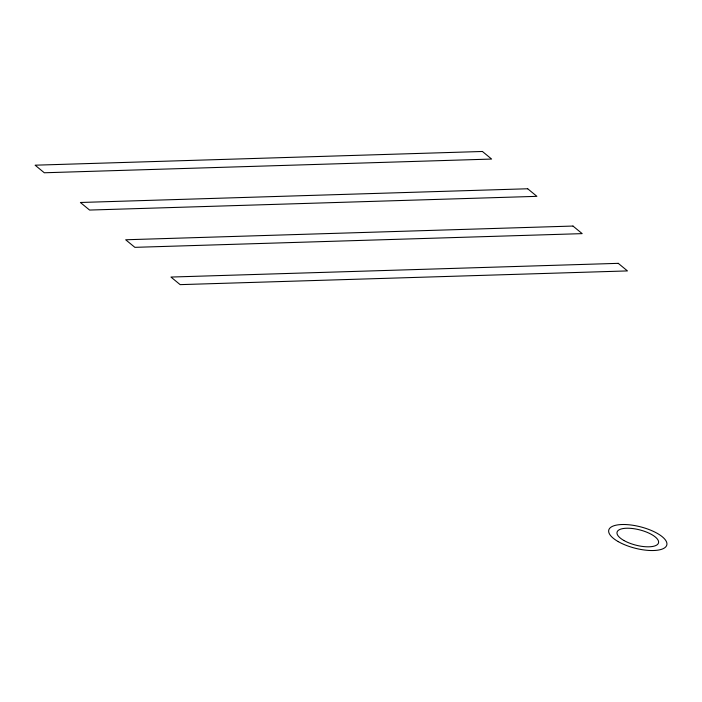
<?xml version="1.0" encoding="UTF-8"?>
<svg xmlns="http://www.w3.org/2000/svg" width="702" height="702" viewBox="0 0 702 702"><rect width="100%" height="100%" fill="white"/><g stroke="black" fill="none" stroke-linecap="round" stroke-linejoin="round"><path stroke-width="1.05" d="M482.423 151.483L35.1 165.189L44.305 172.771L491.619 159.056L482.423 151.483M527.702 188.768L80.379 202.483L89.584 210.056L536.907 196.341L527.702 188.768M572.981 226.053L125.667 239.768L134.863 247.341L582.186 233.634L572.981 226.053M618.269 263.347L170.946 277.053L180.142 284.635L627.465 270.919L618.269 263.347M623.815 540.443A21.393 7.871 14.4 0 0 658.143 543.708A21.393 7.871 14.4 0 0 631.431 528.413A21.393 7.871 14.4 0 0 623.815 540.443M618.225 541.611A29.949 11.021 14.4 0 0 666.277 546.182A29.949 11.021 14.4 0 0 628.887 524.771A29.949 11.021 14.4 0 0 618.225 541.611"/></g></svg>
